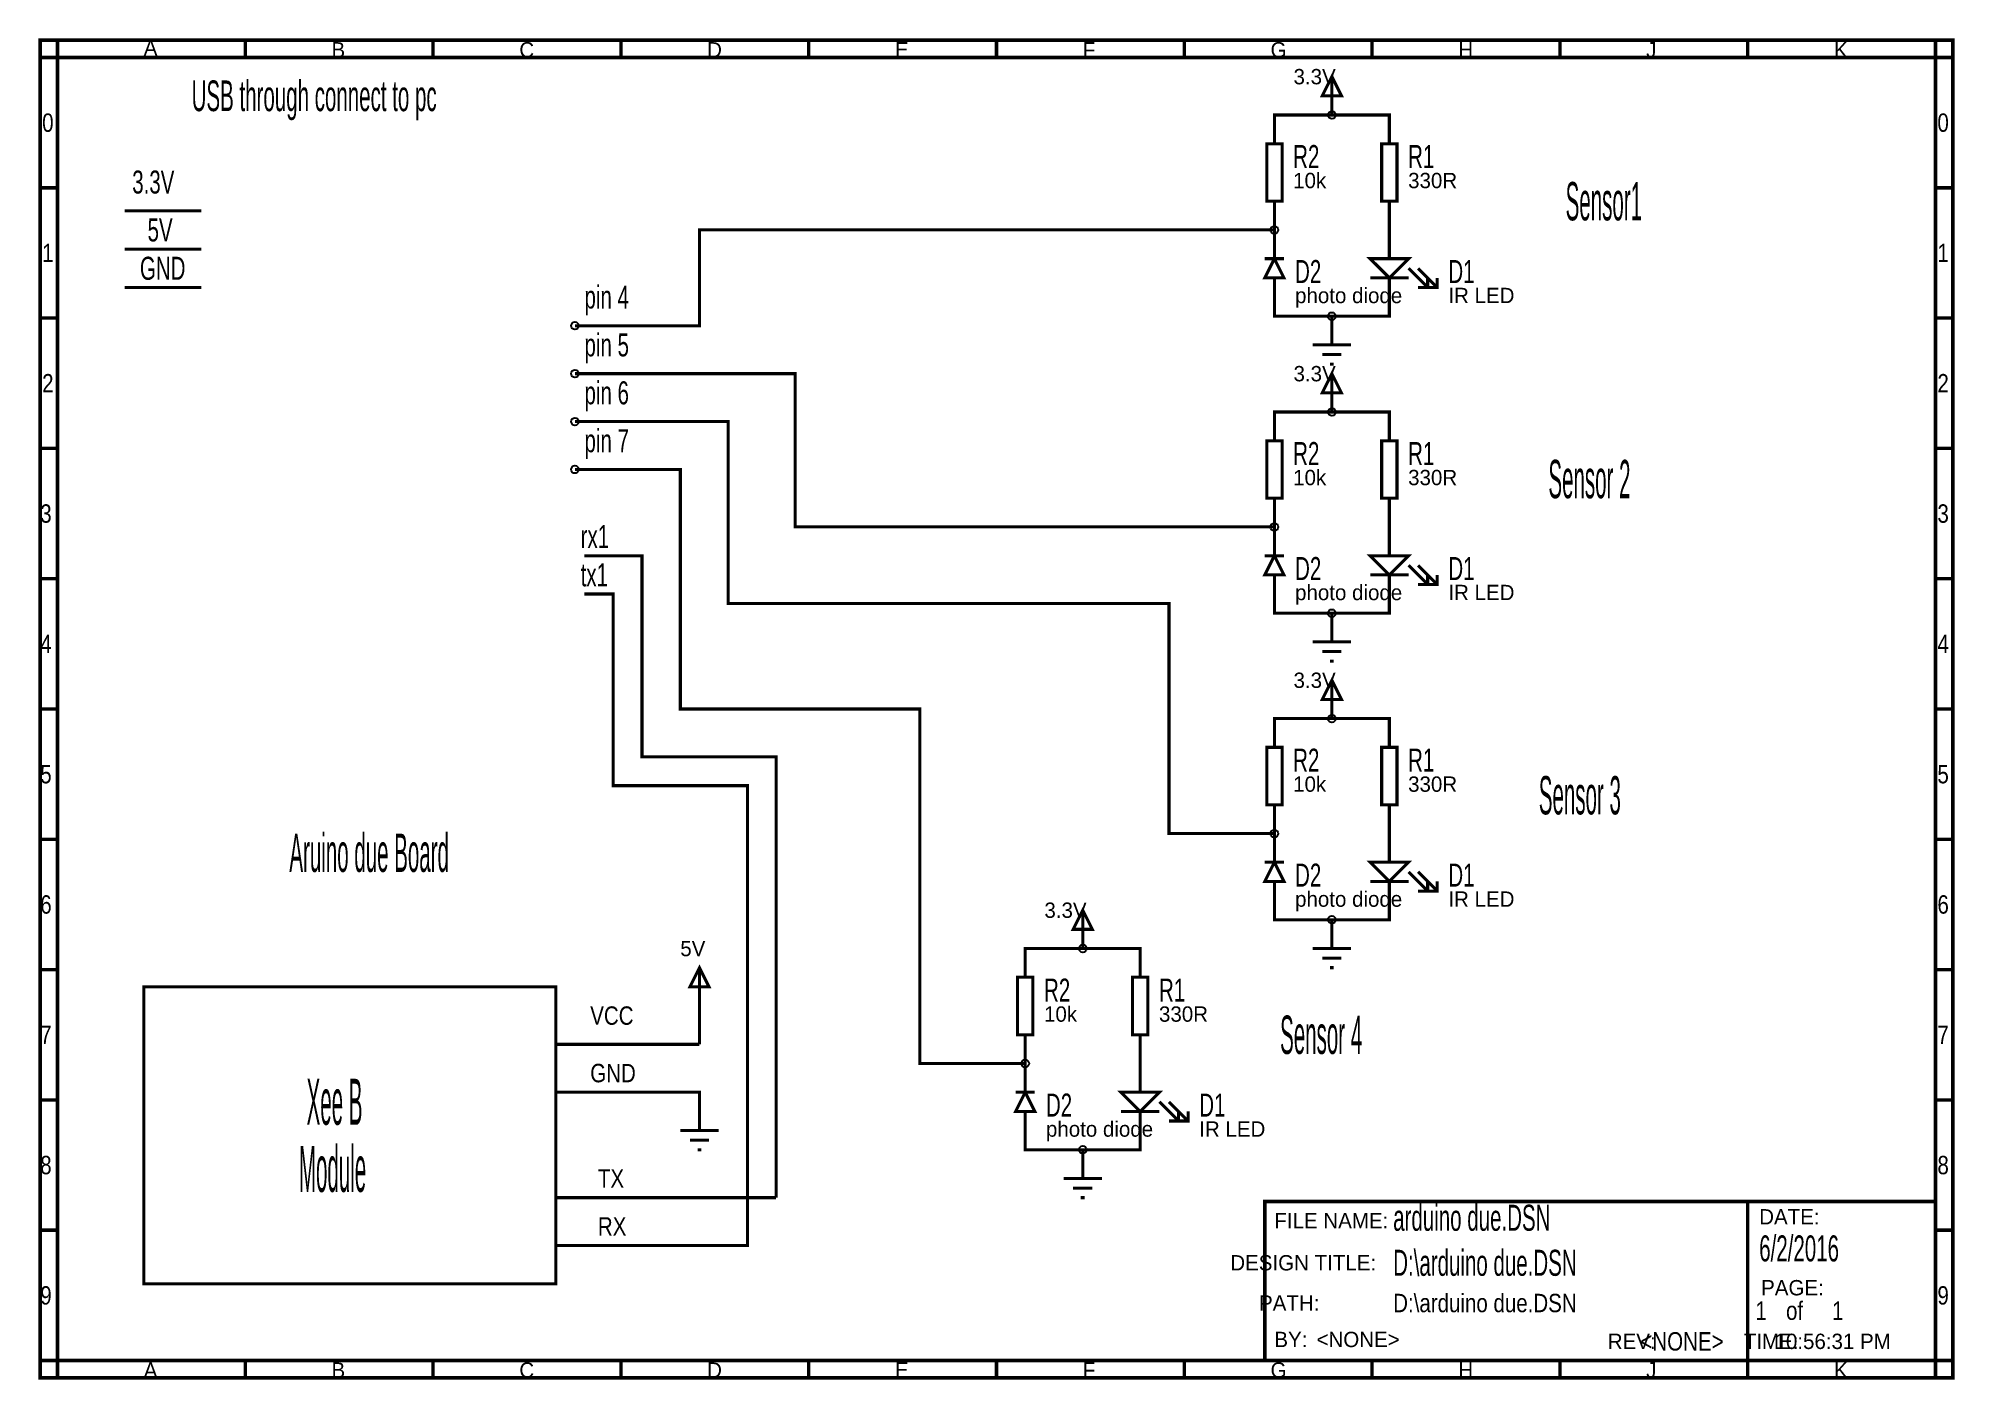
# Model space of a CAD drawing. Extents: x -5 to 5, y -3.5 to 3.5.
import ezdxf

# ---------------------------------------------------------------- set-up
doc = ezdxf.new("R2010")
doc.units = 0
doc.layers.get('0').update_dxf_attribs({"linetype": 'CONTINUOUS'})

msp = doc.modelspace()

# ---------------------------------------------------------------- linework, layer by layer
for points, const_width in [([(-4.99, -3.49), (4.99, -3.49), (4.99, 3.49), (-4.99, 3.49), (-4.99, -3.49)], 0.02), ([(-4.9, 3.4), (-4.99, 3.4)], 0.018), ([(-4.9, -3.4), (4.9, -3.4), (4.9, 3.4), (-4.9, 3.4), (-4.9, -3.4)], 0.02), ([(-4.9, 3.49), (-4.9, 3.4)], 0.018), ([(-3.92, 3.49), (-3.92, 3.4)], 0.018), ([(-2.94, 3.49), (-2.94, 3.4)], 0.018), ([(-1.96, 3.49), (-1.96, 3.4)], 0.018), ([(-0.98, 3.49), (-0.98, 3.4)], 0.018), ([(0, 3.49), (0, 3.4)], 0.018), ([(0.98, 3.49), (0.98, 3.4)], 0.018), ([(1.96, 3.49), (1.96, 3.4)], 0.018), ([(2.94, 3.49), (2.94, 3.4)], 0.018), ([(3.92, 3.49), (3.92, 3.4)], 0.018), ([(4.9, 3.49), (4.9, 3.4)], 0.018), ([(4.99, 3.4), (4.9, 3.4)], 0.018), ([(1.7, 3.2), (1.75, 3.3), (1.8, 3.2), (1.7, 3.2)], 0.016), ([(1.75, 3.1), (1.75, 3.3)], 0.016), ([(1.45, 3.05), (1.45, 3.1), (1.75, 3.1)], 0.016), ([(2.05, 3.05), (2.05, 3.1), (1.75, 3.1), (1.75, 3.1)], 0.016), ([(1.45, 3.05), (1.45, 2.95)], 0.016), ([(2.05, 3.05), (2.05, 2.95)], 0.016), ([(1.41, 2.65), (1.49, 2.65), (1.49, 2.95), (1.41, 2.95), (1.41, 2.65)], 0.016), ([(2.01, 2.65), (2.09, 2.65), (2.09, 2.95), (2.01, 2.95), (2.01, 2.65)], 0.016), ([(-4.9, 2.72), (-4.99, 2.72)], 0.018), ([(4.99, 2.72), (4.9, 2.72)], 0.018), ([(-4.15, 2.6), (-4.55, 2.6)], 0.016), ([(1.45, 2.55), (1.45, 2.65)], 0.016), ([(2.05, 2.55), (2.05, 2.65)], 0.016), ([(-2.2, 2), (-1.55, 2), (-1.55, 2.5), (1.45, 2.5)], 0.016), ([(1.45, 2.55), (1.45, 2.5)], 0.016), ([(1.45, 2.45), (1.45, 2.5)], 0.016), ([(2.05, 2.45), (2.05, 2.55)], 0.016), ([(-4.15, 2.4), (-4.55, 2.4)], 0.016), ([(1.45, 2.45), (1.45, 2.35)], 0.016), ([(2.05, 2.45), (2.05, 2.35)], 0.016), ([(1.4, 2.25), (1.5, 2.25), (1.45, 2.35), (1.4, 2.25)], 0.016), ([(1.4, 2.35), (1.5, 2.35)], 0.016), ([(2.15, 2.35), (1.95, 2.35), (2.05, 2.25), (2.15, 2.35)], 0.016), ([(2.15, 2.3), (2.25, 2.2)], 0.016), ([(2.2, 2.3), (2.3, 2.2)], 0.016), ([(-4.15, 2.2), (-4.55, 2.2)], 0.016), ([(1.45, 2.15), (1.45, 2.25)], 0.016), ([(2.15, 2.25), (1.95, 2.25)], 0.016), ([(2.05, 2.15), (2.05, 2.25)], 0.016), ([(2.25, 2.25), (2.25, 2.2), (2.2, 2.2)], 0.016), ([(2.3, 2.25), (2.3, 2.2), (2.25, 2.2)], 0.016), ([(1.45, 2.15), (1.45, 2.05), (1.75, 2.05)], 0.016), ([(2.05, 2.15), (2.05, 2.05), (1.75, 2.05)], 0.016), ([(-4.9, 2.04), (-4.99, 2.04)], 0.018), ([(1.75, 2), (1.75, 2.05)], 0.016), ([(1.75, 2), (1.75, 1.9)], 0.016), ([(4.99, 2.04), (4.9, 2.04)], 0.018), ([(1.65, 1.9), (1.85, 1.9)], 0.016), ([(1.7, 1.85), (1.8, 1.85)], 0.016), ([(1.74, 1.8), (1.76, 1.8)], 0.016), ([(1.45, 0.95), (-1.05, 0.95), (-1.05, 1.75), (-2.2, 1.75)], 0.016), ([(1.7, 1.65), (1.75, 1.75), (1.8, 1.65), (1.7, 1.65)], 0.016), ([(1.75, 1.55), (1.75, 1.75)], 0.016), ([(-2.2, 1.5), (-1.4, 1.5), (-1.4, 0.55), (0.9, 0.55), (0.9, -0.65), (1.45, -0.65)], 0.016), ([(1.45, 1.5), (1.45, 1.55), (1.75, 1.55)], 0.016), ([(1.45, 1.5), (1.45, 1.4)], 0.016), ([(2.05, 1.5), (2.05, 1.55), (1.75, 1.55), (1.75, 1.55)], 0.016), ([(2.05, 1.5), (2.05, 1.4)], 0.016), ([(1.41, 1.1), (1.49, 1.1), (1.49, 1.4), (1.41, 1.4), (1.41, 1.1)], 0.016), ([(2.01, 1.1), (2.09, 1.1), (2.09, 1.4), (2.01, 1.4), (2.01, 1.1)], 0.016), ([(-4.9, 1.36), (-4.99, 1.36)], 0.018), ([(4.99, 1.36), (4.9, 1.36)], 0.018), ([(-2.2, 1.25), (-1.65, 1.25), (-1.65, 0), (-0.4, 0), (-0.4, -1.85), (0.15, -1.85)], 0.016), ([(1.45, 1), (1.45, 1.1)], 0.016), ([(2.05, 1), (2.05, 1.1)], 0.016), ([(1.45, 1), (1.45, 0.95)], 0.016), ([(2.05, 0.9), (2.05, 1)], 0.016), ([(1.45, 0.9), (1.45, 0.95)], 0.016), ([(1.45, 0.9), (1.45, 0.8)], 0.016), ([(2.05, 0.9), (2.05, 0.8)], 0.016), ([(-1.15, -1), (-1.15, -0.25), (-1.85, -0.25), (-1.85, 0.8), (-2.15, 0.8)], 0.016), ([(1.4, 0.7), (1.5, 0.7), (1.45, 0.8), (1.4, 0.7)], 0.016), ([(1.4, 0.8), (1.5, 0.8)], 0.016), ([(2.15, 0.8), (1.95, 0.8), (2.05, 0.7), (2.15, 0.8)], 0.016), ([(1.45, 0.6), (1.45, 0.7)], 0.016), ([(2.15, 0.7), (1.95, 0.7)], 0.016), ([(2.05, 0.6), (2.05, 0.7)], 0.016), ([(2.15, 0.75), (2.25, 0.65)], 0.016), ([(2.2, 0.75), (2.3, 0.65)], 0.016), ([(2.25, 0.7), (2.25, 0.65), (2.2, 0.65)], 0.016), ([(2.3, 0.7), (2.3, 0.65), (2.25, 0.65)], 0.016), ([(-4.9, 0.68), (-4.99, 0.68)], 0.018), ([(-1.75, -2.8), (-1.3, -2.8), (-1.3, -0.4), (-2, -0.4), (-2, 0.6), (-2.15, 0.6)], 0.016), ([(1.45, 0.6), (1.45, 0.5), (1.75, 0.5)], 0.016), ([(2.05, 0.6), (2.05, 0.5), (1.75, 0.5)], 0.016), ([(4.99, 0.68), (4.9, 0.68)], 0.018), ([(1.75, 0.45), (1.75, 0.5)], 0.016), ([(1.75, 0.45), (1.75, 0.35)], 0.016), ([(1.65, 0.35), (1.85, 0.35)], 0.016), ([(1.7, 0.3), (1.8, 0.3)], 0.016), ([(1.74, 0.25), (1.76, 0.25)], 0.016), ([(1.7, 0.05), (1.75, 0.15), (1.8, 0.05), (1.7, 0.05)], 0.016), ([(1.75, -0.05), (1.75, 0.15)], 0.016), ([(-4.9, 0), (-4.99, 0)], 0.018), ([(4.99, 0), (4.9, 0)], 0.018), ([(1.45, -0.1), (1.45, -0.05), (1.75, -0.05)], 0.016), ([(1.45, -0.1), (1.45, -0.2)], 0.016), ([(2.05, -0.1), (2.05, -0.05), (1.75, -0.05), (1.75, -0.05)], 0.016), ([(2.05, -0.1), (2.05, -0.2)], 0.016), ([(1.41, -0.5), (1.49, -0.5), (1.49, -0.2), (1.41, -0.2), (1.41, -0.5)], 0.016), ([(2.01, -0.5), (2.09, -0.5), (2.09, -0.2), (2.01, -0.2), (2.01, -0.5)], 0.016), ([(1.45, -0.6), (1.45, -0.5)], 0.016), ([(2.05, -0.6), (2.05, -0.5)], 0.016), ([(1.45, -0.6), (1.45, -0.65)], 0.016), ([(2.05, -0.7), (2.05, -0.6)], 0.016), ([(-4.9, -0.68), (-4.99, -0.68)], 0.018), ([(1.45, -0.7), (1.45, -0.65)], 0.016), ([(1.45, -0.7), (1.45, -0.8)], 0.016), ([(2.05, -0.7), (2.05, -0.8)], 0.016), ([(4.99, -0.68), (4.9, -0.68)], 0.018), ([(1.4, -0.9), (1.5, -0.9), (1.45, -0.8), (1.4, -0.9)], 0.016), ([(1.4, -0.8), (1.5, -0.8)], 0.016), ([(2.15, -0.8), (1.95, -0.8), (2.05, -0.9), (2.15, -0.8)], 0.016), ([(1.45, -1), (1.45, -0.9)], 0.016), ([(2.15, -0.9), (1.95, -0.9)], 0.016), ([(2.05, -1), (2.05, -0.9)], 0.016), ([(2.15, -0.85), (2.25, -0.95)], 0.016), ([(2.2, -0.85), (2.3, -0.95)], 0.016), ([(2.25, -0.9), (2.25, -0.95), (2.2, -0.95)], 0.016), ([(2.3, -0.9), (2.3, -0.95), (2.25, -0.95)], 0.016), ([(-1.15, -1), (-1.15, -2.55)], 0.016), ([(1.45, -1), (1.45, -1.1), (1.75, -1.1)], 0.016), ([(2.05, -1), (2.05, -1.1), (1.75, -1.1)], 0.016), ([(0.4, -1.15), (0.45, -1.05), (0.5, -1.15), (0.4, -1.15)], 0.016), ([(0.45, -1.25), (0.45, -1.05)], 0.016), ([(1.75, -1.15), (1.75, -1.1)], 0.016), ([(1.75, -1.15), (1.75, -1.25)], 0.016), ([(0.15, -1.3), (0.15, -1.25), (0.45, -1.25)], 0.016), ([(0.15, -1.3), (0.15, -1.4)], 0.016), ([(0.75, -1.3), (0.75, -1.25), (0.45, -1.25), (0.45, -1.25)], 0.016), ([(0.75, -1.3), (0.75, -1.4)], 0.016), ([(1.65, -1.25), (1.85, -1.25)], 0.016), ([(1.7, -1.3), (1.8, -1.3)], 0.016), ([(-4.9, -1.36), (-4.99, -1.36)], 0.018), ([(-1.6, -1.45), (-1.55, -1.35), (-1.5, -1.45), (-1.6, -1.45)], 0.016), ([(-1.55, -1.55), (-1.55, -1.35)], 0.016), ([(0.11, -1.7), (0.19, -1.7), (0.19, -1.4), (0.11, -1.4), (0.11, -1.7)], 0.016), ([(0.71, -1.7), (0.79, -1.7), (0.79, -1.4), (0.71, -1.4), (0.71, -1.7)], 0.016), ([(1.74, -1.35), (1.76, -1.35)], 0.016), ([(4.99, -1.36), (4.9, -1.36)], 0.018), ([(-4.45, -3), (-2.3, -3), (-2.3, -1.45), (-4.45, -1.45), (-4.45, -3)], 0.016), ([(-1.55, -1.65), (-1.55, -1.55)], 0.016), ([(-1.55, -1.75), (-1.55, -1.65)], 0.016), ([(0.15, -1.8), (0.15, -1.7)], 0.016), ([(0.75, -1.8), (0.75, -1.7)], 0.016), ([(-2.3, -1.75), (-1.75, -1.75)], 0.016), ([(-1.75, -1.75), (-1.55, -1.75)], 0.016), ([(0.15, -1.8), (0.15, -1.85)], 0.016), ([(0.75, -1.9), (0.75, -1.8)], 0.016), ([(0.15, -1.9), (0.15, -1.85)], 0.016), ([(0.15, -1.9), (0.15, -2)], 0.016), ([(0.75, -1.9), (0.75, -2)], 0.016), ([(-2.3, -2), (-1.75, -2)], 0.016), ([(-1.75, -2), (-1.55, -2), (-1.55, -2.1)], 0.016), ([(0.1, -2.1), (0.2, -2.1), (0.15, -2), (0.1, -2.1)], 0.016), ([(0.1, -2), (0.2, -2)], 0.016), ([(0.85, -2), (0.65, -2), (0.75, -2.1), (0.85, -2)], 0.016), ([(-4.9, -2.04), (-4.99, -2.04)], 0.018), ([(-1.55, -2.1), (-1.55, -2.2)], 0.016), ([(0.15, -2.2), (0.15, -2.1)], 0.016), ([(0.85, -2.1), (0.65, -2.1)], 0.016), ([(0.75, -2.2), (0.75, -2.1)], 0.016), ([(0.85, -2.05), (0.95, -2.15)], 0.016), ([(0.9, -2.05), (1, -2.15)], 0.016), ([(0.95, -2.1), (0.95, -2.15), (0.9, -2.15)], 0.016), ([(1, -2.1), (1, -2.15), (0.95, -2.15)], 0.016), ([(4.99, -2.04), (4.9, -2.04)], 0.018), ([(-1.65, -2.2), (-1.45, -2.2)], 0.016), ([(0.15, -2.2), (0.15, -2.3), (0.45, -2.3)], 0.016), ([(0.75, -2.2), (0.75, -2.3), (0.45, -2.3)], 0.016), ([(-1.6, -2.25), (-1.5, -2.25)], 0.016), ([(-1.56, -2.3), (-1.54, -2.3)], 0.016), ([(0.45, -2.35), (0.45, -2.3)], 0.016), ([(0.45, -2.35), (0.45, -2.45)], 0.016), ([(0.35, -2.45), (0.55, -2.45)], 0.016), ([(0.4, -2.5), (0.5, -2.5)], 0.016), ([(-2.3, -2.55), (-1.75, -2.55)], 0.016), ([(-1.75, -2.55), (-1.15, -2.55)], 0.016), ([(0.44, -2.55), (0.46, -2.55)], 0.016), ([(1.4, -3.4), (4.9, -3.4), (4.9, -2.57), (1.4, -2.57), (1.4, -3.4)], 0.018), ([(3.92, -2.57), (3.92, -3.4)], 0.018), ([(-4.9, -2.72), (-4.99, -2.72)], 0.018), ([(-2.3, -2.8), (-1.75, -2.8)], 0.016), ([(4.99, -2.72), (4.9, -2.72)], 0.018), ([(-4.9, -3.4), (-4.99, -3.4)], 0.018), ([(-4.9, -3.4), (-4.9, -3.49)], 0.018), ([(-3.92, -3.4), (-3.92, -3.49)], 0.018), ([(-3.92, -3.4), (-3.92, -3.49)], 0.018), ([(-2.94, -3.4), (-2.94, -3.49)], 0.018), ([(-1.96, -3.4), (-1.96, -3.49)], 0.018), ([(-0.98, -3.4), (-0.98, -3.49)], 0.018), ([(0, -3.4), (0, -3.49)], 0.018), ([(0.98, -3.4), (0.98, -3.49)], 0.018), ([(1.96, -3.4), (1.96, -3.49)], 0.018), ([(2.94, -3.4), (2.94, -3.49)], 0.018), ([(3.92, -3.4), (3.92, -3.49)], 0.018), ([(4.9, -3.4), (4.9, -3.49)], 0.018), ([(4.9, -3.4), (4.99, -3.4)], 0.018)]:
    msp.add_lwpolyline(points, dxfattribs=dict(const_width=const_width))
at = {"layer": '16384'}
for centre in [(1.75, 3.1), (1.45, 2.5), (-2.2, 2), (1.75, 2.05), (-2.2, 1.75), (-2.2, 1.5), (1.75, 1.55), (-2.2, 1.25), (1.45, 0.95), (1.75, 0.5), (1.75, -0.05), (1.45, -0.65), (1.75, -1.1), (0.45, -1.25), (0.15, -1.85), (0.45, -2.3)]:
    msp.add_circle(centre, 0.02, dxfattribs=at)

# ---------------------------------------------------------------- texts
for s, p in [('3.3V', (1.55, 3.26)), ('10k', (1.548, 2.718)), ('330R', (2.148, 2.718)), ('photo diode', (1.558, 2.118)), ('IR LED', (2.358, 2.118)), ('3.3V', (1.55, 1.71)), ('10k', (1.548, 1.168)), ('330R', (2.148, 1.168)), ('photo diode', (1.558, 0.568)), ('IR LED', (2.358, 0.568)), ('3.3V', (1.55, 0.11)), ('10k', (1.548, -0.432)), ('330R', (2.148, -0.432)), ('photo diode', (1.558, -1.032)), ('IR LED', (2.358, -1.032)), ('3.3V', (0.25, -1.09)), ('5V', (-1.65, -1.29)), ('10k', (0.248, -1.632)), ('330R', (0.848, -1.632)), ('photo diode', (0.258, -2.232)), ('IR LED', (1.058, -2.232))]:
    msp.add_text(s, height=0.08).set_placement(p)
at = {"width": 0.666667}
for s, p in [('R2', (1.548, 2.823)), ('R1', (2.148, 2.823)), ('D2', (1.558, 2.223)), ('D1', (2.358, 2.223)), ('R2', (1.548, 1.273)), ('R1', (2.148, 1.273)), ('D2', (1.558, 0.673)), ('D1', (2.358, 0.673)), ('R2', (1.548, -0.327)), ('R1', (2.148, -0.327)), ('D2', (1.558, -0.927)), ('D1', (2.358, -0.927)), ('R2', (0.248, -1.527)), ('R1', (0.848, -1.527)), ('D2', (0.258, -2.127)), ('D1', (1.058, -2.127))]:
    msp.add_text(s, height=0.12, dxfattribs=at).set_placement(p)
at = {"layer": '128'}
for s, height, width, p in [('USB through connect to pc', 0.16, 0.5, (-4.2, 3.12)), ('3.3V', 0.12, 0.666667, (-4.51, 2.69)), ('Sensor1', 0.2, 0.4, (2.97, 2.55)), ('5V', 0.12, 0.666667, (-4.43, 2.44)), ('GND', 0.12, 0.666667, (-4.47, 2.24)), ('pin 4', 0.12, 0.666667, (-2.15, 2.09)), ('pin 5', 0.12, 0.666667, (-2.15, 1.84)), ('pin 6', 0.12, 0.666667, (-2.15, 1.59)), ('pin 7', 0.12, 0.666667, (-2.15, 1.34)), ('Sensor 2', 0.2, 0.4, (2.88, 1.1)), ('rx1', 0.12, 0.666667, (-2.17, 0.84)), ('tx1', 0.12, 0.666667, (-2.17, 0.64)), ('Sensor 3', 0.2, 0.4, (2.83, -0.55)), ('Aruino due Board', 0.2, 0.4, (-3.69, -0.85)), ('VCC', 0.096, 0.833333, (-2.12, -1.648)), ('Sensor 4', 0.2, 0.4, (1.48, -1.8)), ('GND', 0.096, 0.833333, (-2.12, -1.948)), ('Xee B', 0.24, 0.333333, (-3.6, -2.17)), ('Module', 0.24, 0.333333, (-3.64, -2.52)), ('TX', 0.096, 0.833333, (-2.08, -2.498)), ('RX', 0.096, 0.833333, (-2.08, -2.748))]:
    msp.add_text(s, height=height, dxfattribs=dict(at, width=width)).set_placement(p)
at = {"layer": '8388608'}
for s, p in [('A', (-4.45, 3.41)), ('B', (-3.47, 3.4)), ('C', (-2.49, 3.4)), ('D', (-1.51, 3.4)), ('E', (-0.53, 3.4)), ('F', (0.45, 3.4)), ('G', (1.43, 3.4)), ('H', (2.41, 3.4)), ('J', (3.39, 3.4)), ('K', (4.37, 3.4)), ('FILE NAME:', (1.45, -2.71)), ('DATE:', (3.98, -2.69)), ('DESIGN TITLE:', (1.22, -2.93)), ('PAGE:', (3.99, -3.06)), ('PATH:', (1.37, -3.14)), ('BY:', (1.45, -3.33)), ('<NONE>', (1.67, -3.33)), ('REV:', (3.19, -3.34)), ('TIME:', (3.9, -3.34)), ('10:56:31 PM', (4.06, -3.34)), ('A', (-4.45, -3.49)), ('B', (-3.47, -3.49)), ('C', (-2.49, -3.49)), ('D', (-1.51, -3.49)), ('E', (-0.53, -3.49)), ('F', (0.45, -3.49)), ('G', (1.43, -3.49)), ('H', (2.41, -3.49)), ('J', (3.39, -3.49)), ('K', (4.37, -3.49))]:
    msp.add_text(s, height=0.08, dxfattribs=at).set_placement(p)
for s, height, width, p in [('0', 0.096, 0.833333, (-4.98, 3.012)), ('0', 0.096, 0.833333, (4.91, 3.012)), ('1', 0.096, 0.833333, (-4.98, 2.332)), ('1', 0.096, 0.833333, (4.91, 2.332)), ('2', 0.096, 0.833333, (-4.98, 1.652)), ('2', 0.096, 0.833333, (4.91, 1.652)), ('3', 0.096, 0.833333, (-4.99, 0.972)), ('3', 0.096, 0.833333, (4.91, 0.972)), ('4', 0.096, 0.833333, (-4.99, 0.292)), ('4', 0.096, 0.833333, (4.91, 0.292)), ('5', 0.096, 0.833333, (-4.99, -0.388)), ('5', 0.096, 0.833333, (4.91, -0.388)), ('6', 0.096, 0.833333, (-4.99, -1.068)), ('6', 0.096, 0.833333, (4.91, -1.068)), ('7', 0.096, 0.833333, (-4.99, -1.748)), ('7', 0.096, 0.833333, (4.91, -1.748)), ('8', 0.096, 0.833333, (-4.99, -2.428)), ('8', 0.096, 0.833333, (4.91, -2.428)), ('arduino due.DSN', 0.136, 0.588235, (2.07, -2.723)), ('6/2/2016', 0.136, 0.588235, (3.98, -2.883)), ('D:\\arduino due.DSN', 0.136, 0.588235, (2.07, -2.958)), ('9', 0.096, 0.833333, (-4.99, -3.108)), ('D:\\arduino due.DSN', 0.096, 0.833333, (2.07, -3.148)), ('1', 0.096, 0.833333, (3.96, -3.188)), ('of', 0.096, 0.833333, (4.12, -3.188)), ('1', 0.096, 0.833333, (4.36, -3.188)), ('9', 0.096, 0.833333, (4.91, -3.108)), ('<NONE>', 0.096, 0.833333, (3.36, -3.348))]:
    msp.add_text(s, height=height, dxfattribs=dict(at, width=width)).set_placement(p)

doc.saveas('drawing.dxf')
